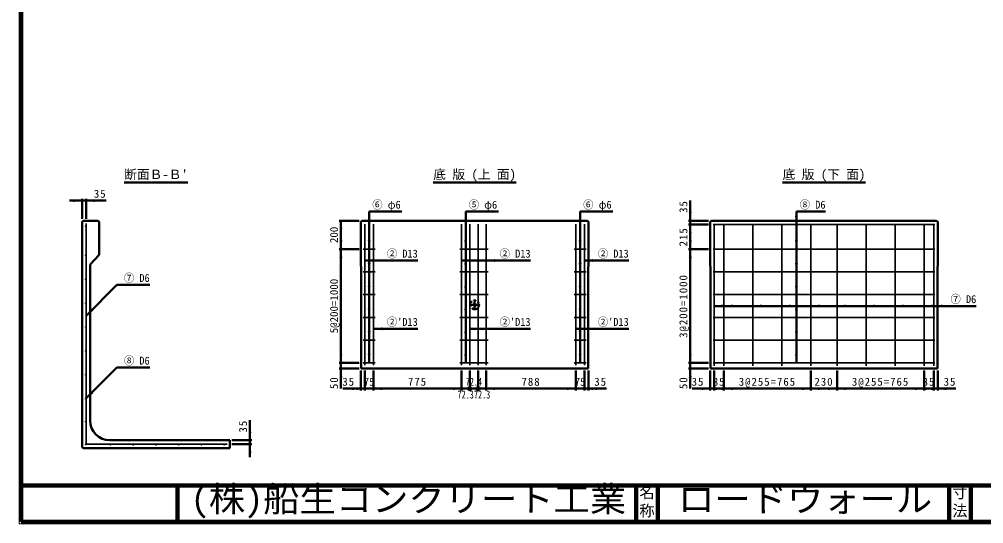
# Model space of a CAD drawing. Units: millimetres, scale not verified. Extents: x 100 to 4105, y 100 to 2870.
# Drawn here: x 100 to 2750, y 100 to 1485 of the extents above; entities that cross this region are included whole.
import ezdxf
from ezdxf.enums import TextEntityAlignment as Align

# ---------------------------------------------------------------- set-up
doc = ezdxf.new("R2010")
doc.units = ezdxf.units.MM
doc.header["$LTSCALE"] = 5
doc.linetypes.add('USER1', pattern=[2.2, 1, -1.2])
doc.linetypes.add('USER2', pattern=[13.4, 10, -1.2, 1, -1.2])
doc.layers.add('V-nasSTD', color=7, linetype='Continuous', lineweight=50)
doc.styles.add('ＭＳ ゴシック', font='')
doc.styles.get('ＭＳ ゴシック').set_extended_font_data('MS Gothic')

msp = doc.modelspace()

# ---------------------------------------------------------------- hatches: boundary and pattern name
at = {"layer": 'V-nasSTD'}
for points in [[(248.633, 987.04), (248.633, 983.04), (272.633, 987.04), (248.633, 991.04)], [(307.571, 987.04), (307.571, 983.04), (283.571, 987.04), (307.571, 991.04)], [(1943.883, 956.04), (1947.883, 956.04), (1943.883, 932.04), (1939.883, 956.04)], [(983.883, 908.04), (979.883, 908.04), (983.883, 932.04), (987.883, 908.04)], [(2235.602, 945.103), (2239.602, 945.103), (2235.602, 921.103), (2231.602, 945.103)], [(283.571, 916.415, 1), (281.696, 916.415, 1)], [(1943.883, 897.103), (1939.883, 897.103), (1943.883, 921.103), (1947.883, 897.103)], [(983.883, 877.915), (987.883, 877.915), (983.883, 853.915), (979.883, 877.915)], [(1061.539, 877.915), (1065.539, 877.915), (1061.539, 853.915), (1057.539, 877.915)], [(1326.742, 877.915), (1330.742, 877.915), (1326.742, 853.915), (1322.742, 877.915)], [(1641.227, 877.915), (1645.227, 877.915), (1641.227, 853.915), (1637.227, 877.915)], [(1943.883, 877.915), (1947.883, 877.915), (1943.883, 853.915), (1939.883, 877.915)], [(2235.602, 877.915), (2239.602, 877.915), (2235.602, 853.915), (2231.602, 877.915)], [(983.883, 829.915), (979.883, 829.915), (983.883, 853.915), (987.883, 829.915)], [(1943.883, 829.915), (1939.883, 829.915), (1943.883, 853.915), (1947.883, 829.915)], [(283.571, 836.728, 1), (281.696, 836.728, 1)], [(1073.821, 822.665), (1073.821, 818.665), (1049.821, 822.665), (1073.821, 826.665)], [(1339.446, 822.665), (1339.446, 818.665), (1315.446, 822.665), (1339.446, 826.665)], [(1407.258, 822.665), (1407.258, 818.665), (1383.258, 822.665), (1407.258, 826.665)], [(1676.946, 822.665), (1676.946, 818.665), (1652.946, 822.665), (1676.946, 826.665)], [(1061.539, 815.415), (1065.539, 815.415), (1061.539, 791.415), (1057.539, 815.415)], [(1326.742, 815.415), (1330.742, 815.415), (1326.742, 791.415), (1322.742, 815.415)], [(1641.227, 815.415), (1645.227, 815.415), (1641.227, 791.415), (1637.227, 815.415)], [(2235.602, 815.415), (2239.602, 815.415), (2235.602, 791.415), (2231.602, 815.415)], [(283.571, 771.103, 1), (281.696, 771.103, 1)], [(1061.539, 752.915), (1065.539, 752.915), (1061.539, 728.915), (1057.539, 752.915)], [(1326.742, 752.915), (1330.742, 752.915), (1326.742, 728.915), (1322.742, 752.915)], [(1641.227, 752.915), (1645.227, 752.915), (1641.227, 728.915), (1637.227, 752.915)], [(2235.602, 752.915), (2239.602, 752.915), (2235.602, 728.915), (2231.602, 752.915)], [(283.571, 705.478, 1), (281.696, 705.478, 1)], [(300.541, 687.952), (303.37, 685.124), (283.571, 670.981), (297.713, 690.78)], [(1061.539, 690.415), (1065.539, 690.415), (1061.539, 666.415), (1057.539, 690.415)], [(1326.742, 690.415), (1330.742, 690.415), (1326.742, 666.415), (1322.742, 690.415)], [(1641.227, 690.415), (1645.227, 690.415), (1641.227, 666.415), (1637.227, 690.415)], [(2033.821, 697.665), (2033.821, 701.665), (2009.821, 697.665), (2033.821, 693.665)], [(2060.383, 697.665), (2060.383, 701.665), (2036.383, 697.665), (2060.383, 693.665)], [(2140.071, 697.665), (2140.071, 701.665), (2116.071, 697.665), (2140.071, 693.665)], [(2219.758, 697.665), (2219.758, 701.665), (2195.758, 697.665), (2219.758, 693.665)], [(2235.602, 690.415), (2239.602, 690.415), (2235.602, 666.415), (2231.602, 690.415)], [(2299.446, 697.665), (2299.446, 701.665), (2275.446, 697.665), (2299.446, 693.665)], [(2371.321, 697.665), (2371.321, 701.665), (2347.321, 697.665), (2371.321, 693.665)], [(2451.008, 697.665), (2451.008, 701.665), (2427.008, 697.665), (2451.008, 693.665)], [(2530.696, 697.665), (2530.696, 701.665), (2506.696, 697.665), (2530.696, 693.665)], [(2610.383, 697.665), (2610.383, 701.665), (2586.383, 697.665), (2610.383, 693.665)], [(2636.946, 697.665), (2636.946, 701.665), (2612.946, 697.665), (2636.946, 693.665)], [(283.571, 639.853, 1), (281.696, 639.853, 1)], [(1097.258, 635.165), (1097.258, 631.165), (1073.258, 635.165), (1097.258, 639.165)], [(1362.039, 635.165), (1362.039, 631.165), (1338.039, 635.165), (1362.039, 639.165)], [(1384.664, 635.165), (1384.664, 631.165), (1360.664, 635.165), (1384.664, 639.165)], [(1653.508, 635.165), (1653.508, 631.165), (1629.508, 635.165), (1653.508, 639.165)], [(1061.539, 627.915), (1065.539, 627.915), (1061.539, 603.915), (1057.539, 627.915)], [(1326.742, 627.915), (1330.742, 627.915), (1326.742, 603.915), (1322.742, 627.915)], [(1641.227, 627.915), (1645.227, 627.915), (1641.227, 603.915), (1637.227, 627.915)], [(2235.602, 627.915), (2239.602, 627.915), (2235.602, 603.915), (2231.602, 627.915)], [(283.571, 574.228, 1), (281.696, 574.228, 1)], [(983.883, 565.416), (987.883, 565.416), (983.883, 541.416), (979.883, 565.416)], [(1061.539, 565.415), (1065.539, 565.415), (1061.539, 541.415), (1057.539, 565.415)], [(1326.742, 565.415), (1330.742, 565.415), (1326.742, 541.415), (1322.742, 565.415)], [(1641.227, 565.415), (1645.227, 565.415), (1641.227, 541.415), (1637.227, 565.415)], [(1943.883, 565.415), (1947.883, 565.415), (1943.883, 541.415), (1939.883, 565.415)], [(2235.602, 565.415), (2239.602, 565.415), (2235.602, 541.415), (2231.602, 565.415)], [(283.571, 508.603, 1), (281.696, 508.603, 1)], [(983.883, 501.791), (987.883, 501.791), (983.883, 525.791), (979.883, 501.791)], [(1943.883, 501.79), (1947.883, 501.79), (1943.883, 525.79), (1939.883, 501.79)], [(300.267, 460.611), (303.095, 457.783), (283.296, 443.641), (297.438, 463.44)], [(1014.883, 470.79), (1014.883, 466.79), (1038.883, 470.79), (1014.883, 474.79)], [(1025.821, 470.79), (1025.821, 466.79), (1049.821, 470.79), (1025.821, 474.79)], [(1097.258, 470.79), (1097.258, 474.79), (1073.258, 470.79), (1097.258, 466.79)], [(1291.446, 470.79), (1291.446, 466.79), (1315.446, 470.79), (1291.446, 474.79)], [(1407.258, 470.79), (1407.258, 466.79), (1383.258, 470.79), (1407.258, 474.79)], [(1605.508, 470.79), (1605.508, 474.79), (1629.508, 470.79), (1605.508, 466.79)], [(1676.946, 470.79), (1676.946, 466.79), (1652.946, 470.79), (1676.946, 474.79)], [(1687.883, 470.79), (1687.883, 466.79), (1663.883, 470.79), (1687.883, 474.79)], [(1974.883, 470.79), (1974.883, 466.79), (1998.883, 470.79), (1974.883, 474.79)], [(2033.821, 470.79), (2033.821, 474.79), (2009.821, 470.79), (2033.821, 466.79)], [(2012.383, 470.79), (2012.383, 466.79), (2036.383, 470.79), (2012.383, 474.79)], [(2060.383, 470.79), (2060.383, 474.79), (2036.383, 470.79), (2060.383, 466.79)], [(2251.446, 470.79), (2251.446, 466.79), (2275.446, 470.79), (2251.446, 474.79)], [(2299.446, 470.79), (2299.446, 466.79), (2275.446, 470.79), (2299.446, 474.79)], [(2323.321, 470.79), (2323.321, 474.79), (2347.321, 470.79), (2323.321, 466.79)], [(2371.321, 470.79), (2371.321, 466.79), (2347.321, 470.79), (2371.321, 474.79)], [(2562.383, 470.79), (2562.383, 474.79), (2586.383, 470.79), (2562.383, 466.79)], [(2610.383, 470.79), (2610.383, 466.79), (2586.383, 470.79), (2610.383, 474.79)], [(2588.946, 470.79), (2588.946, 474.79), (2612.946, 470.79), (2588.946, 466.79)], [(2647.883, 470.79), (2647.883, 466.79), (2623.883, 470.79), (2647.883, 474.79)], [(283.571, 442.978, 1), (281.696, 442.978, 1)], [(283.571, 380.478, 1), (281.696, 380.478, 1)], [(733.883, 352.915), (737.883, 352.915), (733.883, 328.915), (729.883, 352.915)], [(283.571, 317.978, 1), (281.696, 317.978, 1)], [(351.696, 317.04, 1), (349.821, 317.04, 1)], [(414.196, 317.04, 1), (412.321, 317.04, 1)], [(476.696, 317.04, 1), (474.821, 317.04, 1)], [(539.196, 317.04, 1), (537.321, 317.04, 1)], [(601.696, 317.04, 1), (599.821, 317.04, 1)], [(664.196, 317.04, 1), (662.321, 317.04, 1)], [(733.883, 293.978), (737.883, 293.978), (733.883, 317.978), (729.883, 293.978)]]:
    msp.add_hatch(color=256, dxfattribs=at).paths.add_polyline_path(points)

# ---------------------------------------------------------------- linework, layer by layer
at = {"layer": 'V-nasSTD', "lineweight": 100}
for p, q in [((105, 2865), (105, 105)), ((105, 205), (4100, 205)), ((535, 205), (535, 105)), ((1795, 205), (1795, 105)), ((1855, 205), (1855, 105)), ((2655, 205), (2655, 105)), ((2715, 205), (2715, 105)), ((105, 105), (4100, 105))]:
    msp.add_line(p, q, dxfattribs=at)
at = {"layer": 'V-nasSTD'}
for p, q in [((388.258, 1037.108), (563.258, 1037.108)), ((1237.633, 1037.108), (1465.133, 1037.108)), ((2197.633, 1037.108), (2425.133, 1037.108)), ((272.633, 987.04), (237.633, 987.04)), ((272.633, 992.04), (272.633, 937.04)), ((283.571, 987.04), (272.633, 987.04)), ((283.571, 992.04), (283.571, 937.04)), ((283.571, 987.04), (338.571, 987.04)), ((1943.883, 932.04), (1943.883, 987.04)), ((1061.539, 957.04), (1151.539, 957.04)), ((1061.539, 541.415), (1061.539, 957.04)), ((1326.742, 957.04), (1416.742, 957.04)), ((1326.742, 541.415), (1326.742, 957.04)), ((1641.227, 541.415), (1641.227, 957.04)), ((1641.227, 957.04), (1731.227, 957.04)), ((2235.602, 957.04), (2315.602, 957.04)), ((2235.602, 541.415), (2235.602, 957.04)), ((275.446, 932.04), (272.633, 929.228)), ((272.633, 929.228), (272.633, 309.853)), ((316.696, 932.04), (275.446, 932.04)), ((316.696, 932.04), (319.508, 929.228)), ((319.508, 929.228), (319.508, 838.29)), ((1033.883, 932.04), (978.883, 932.04)), ((983.883, 853.915), (983.883, 932.04)), ((1041.696, 932.04), (1038.883, 929.228)), ((1038.883, 929.228), (1038.883, 807.04)), ((1661.071, 932.04), (1041.696, 932.04)), ((1661.071, 932.04), (1663.883, 929.228)), ((1663.883, 807.04), (1663.883, 929.228)), ((1993.883, 932.04), (1938.883, 932.04)), ((1943.883, 921.103), (1943.883, 932.04)), ((2001.696, 932.04), (1998.883, 929.228)), ((1998.883, 929.228), (1998.883, 807.04)), ((2621.071, 932.04), (2001.696, 932.04)), ((2621.071, 932.04), (2623.883, 929.228)), ((2623.883, 807.04), (2623.883, 929.228)), ((1993.883, 921.103), (1938.883, 921.103)), ((1943.883, 853.915), (1943.883, 921.103)), ((1033.883, 853.915), (978.883, 853.915)), ((983.883, 541.415), (983.883, 853.915)), ((1993.883, 853.915), (1938.883, 853.915)), ((1943.883, 541.415), (1943.883, 853.915)), ((319.508, 838.29), (294.508, 811.82)), ((1195.133, 822.665), (1049.821, 822.665)), ((1505.133, 822.665), (1315.446, 822.665)), ((1774.821, 822.665), (1652.946, 822.665)), ((294.508, 811.82), (294.508, 383.603)), ((1038.883, 807.04), (1039.664, 806.259)), ((1039.664, 806.259), (1039.664, 525.79)), ((1663.883, 807.04), (1663.102, 806.259)), ((1663.102, 525.79), (1663.102, 806.259)), ((1998.883, 807.04), (1999.664, 806.259)), ((1999.664, 806.259), (1999.664, 525.79)), ((2623.883, 807.04), (2623.102, 806.259)), ((2623.102, 525.79), (2623.102, 806.259)), ((283.571, 670.981), (368.423, 755.834)), ((368.423, 755.834), (458.423, 755.834)), ((2729.821, 697.665), (2009.821, 697.665)), ((1195.133, 635.165), (1073.258, 635.165)), ((1505.133, 635.165), (1338.039, 635.165)), ((1774.821, 635.165), (1629.508, 635.165)), ((1033.883, 541.416), (978.883, 541.416)), ((983.883, 525.791), (983.883, 541.416)), ((1993.883, 541.415), (1938.883, 541.415)), ((1943.883, 525.79), (1943.883, 541.415)), ((368.423, 528.768), (283.296, 443.641)), ((368.423, 528.768), (458.423, 528.768)), ((978.883, 525.791), (1033.883, 525.791)), ((983.883, 525.791), (983.883, 470.791)), ((1038.883, 465.79), (1038.883, 520.79)), ((1039.664, 525.79), (1663.102, 525.79)), ((1049.821, 465.79), (1049.821, 520.79)), ((1073.258, 465.79), (1073.258, 520.79)), ((1315.446, 465.79), (1315.446, 520.79)), ((1338.039, 465.79), (1338.039, 520.79)), ((1360.664, 465.79), (1360.664, 520.79)), ((1383.258, 465.79), (1383.258, 520.79)), ((1629.508, 465.79), (1629.508, 520.79)), ((1652.946, 465.79), (1652.946, 520.79)), ((1663.883, 465.79), (1663.883, 520.79)), ((1938.883, 525.79), (1993.883, 525.79)), ((1943.883, 525.79), (1943.883, 470.79)), ((1998.883, 465.79), (1998.883, 520.79)), ((1999.664, 525.79), (2623.102, 525.79)), ((2009.821, 465.79), (2009.821, 520.79)), ((2036.383, 465.79), (2036.383, 520.79)), ((2275.446, 465.79), (2275.446, 520.79)), ((2347.321, 465.79), (2347.321, 520.79)), ((2586.383, 465.79), (2586.383, 520.79)), ((2612.946, 465.79), (2612.946, 520.79)), ((2623.883, 465.79), (2623.883, 520.79)), ((1038.883, 470.79), (988.883, 470.79)), ((1038.883, 470.79), (1049.821, 470.79)), ((1049.821, 470.79), (1073.258, 470.79)), ((1073.258, 470.79), (1315.446, 470.79)), ((1338.039, 470.79), (1315.446, 470.79)), ((1338.039, 470.79), (1360.664, 470.79)), ((1360.664, 470.79), (1383.258, 470.79)), ((1629.508, 470.79), (1383.258, 470.79)), ((1652.946, 470.79), (1629.508, 470.79)), ((1663.883, 470.79), (1652.946, 470.79)), ((1663.883, 470.79), (1713.883, 470.79)), ((1998.883, 470.79), (1948.883, 470.79)), ((1998.883, 470.79), (2009.821, 470.79)), ((2009.821, 470.79), (2036.383, 470.79)), ((2036.383, 470.79), (2275.446, 470.79)), ((2347.321, 470.79), (2275.446, 470.79)), ((2586.383, 470.79), (2347.321, 470.79)), ((2612.946, 470.79), (2586.383, 470.79)), ((2623.883, 470.79), (2612.946, 470.79)), ((2623.883, 470.79), (2673.883, 470.79)), ((733.883, 328.915), (733.883, 383.915)), ((349.196, 328.915), (678.883, 328.915)), ((678.883, 307.04), (678.883, 328.915)), ((738.883, 328.915), (683.883, 328.915)), ((733.883, 317.978), (733.883, 328.915)), ((272.633, 309.853), (275.446, 307.04)), ((275.446, 307.04), (678.883, 307.04)), ((738.883, 317.978), (683.883, 317.978)), ((733.883, 317.978), (733.883, 282.978))]:
    msp.add_line(p, q, dxfattribs=at)
at = {"layer": 'V-nasSTD', "lineweight": 35}
for p, q in [((283.571, 924.228), (283.571, 317.978)), ((1049.821, 922.665), (1049.821, 535.165)), ((1073.258, 922.665), (1073.258, 535.165)), ((1315.446, 922.665), (1315.446, 535.165)), ((1338.039, 922.665), (1338.039, 535.165)), ((1360.664, 922.665), (1360.664, 535.165)), ((1383.258, 922.665), (1383.258, 535.165)), ((1629.508, 922.665), (1629.508, 535.165)), ((1652.946, 922.665), (1652.946, 535.165)), ((2006.696, 921.103), (2616.071, 921.103)), ((2009.821, 921.103), (2009.821, 533.603)), ((2036.383, 921.103), (2036.383, 533.603)), ((2116.071, 921.103), (2116.071, 533.603)), ((2195.758, 921.103), (2195.758, 533.603)), ((2275.446, 921.103), (2275.446, 533.603)), ((2347.321, 921.103), (2347.321, 533.603)), ((2427.008, 921.103), (2427.008, 533.603)), ((2506.696, 921.103), (2506.696, 533.603)), ((2586.383, 921.103), (2586.383, 533.603)), ((2612.946, 921.103), (2612.946, 533.603)), ((1045.133, 853.915), (1077.946, 853.915)), ((1310.289, 853.915), (1388.414, 853.915)), ((1624.821, 853.915), (1657.633, 853.915)), ((2006.696, 853.915), (2616.071, 853.915)), ((1045.133, 791.415), (1077.946, 791.415)), ((1310.289, 791.415), (1388.414, 791.415)), ((1624.821, 791.415), (1657.633, 791.415)), ((2006.696, 791.415), (2616.071, 791.415)), ((1045.133, 728.915), (1077.946, 728.915)), ((1310.289, 728.915), (1388.414, 728.915)), ((1624.821, 728.915), (1657.633, 728.915)), ((2006.696, 728.915), (2616.071, 728.915)), ((1045.133, 666.415), (1077.946, 666.415)), ((1310.289, 666.415), (1388.414, 666.415)), ((1624.821, 666.415), (1657.633, 666.415)), ((2006.696, 666.415), (2616.071, 666.415)), ((1045.133, 603.915), (1077.946, 603.915)), ((1310.289, 603.915), (1388.414, 603.915)), ((1624.821, 603.915), (1657.633, 603.915)), ((2006.696, 603.915), (2616.071, 603.915)), ((1045.133, 541.415), (1077.946, 541.415)), ((1310.289, 541.415), (1388.414, 541.415)), ((1624.821, 541.415), (1657.633, 541.415)), ((2006.696, 541.415), (2616.071, 541.415)), ((283.571, 317.978), (671.071, 317.978))]:
    msp.add_line(p, q, dxfattribs=at)
at = {"layer": 'V-nasSTD', "linetype": 'USER2'}
for p, q in [((1336.852, 700.79), (1365.914, 700.79)), ((1351.383, 715.322), (1351.383, 686.259))]:
    msp.add_line(p, q, dxfattribs=at)
at = {"layer": 'V-nasSTD', "lineweight": 13}
msp.add_lwpolyline([(100, 100), (100, 2870), (4105, 2870), (4105, 100)], close=True, dxfattribs=at)
at = {"layer": 'V-nasSTD', "lineweight": 35}
for centre in [(282.633, 916.415), (282.633, 916.415), (282.633, 836.728), (282.633, 836.728), (282.633, 771.103), (282.633, 771.103), (282.633, 705.478), (282.633, 705.478), (282.633, 639.853), (282.633, 639.853), (282.633, 574.228), (282.633, 574.228), (282.633, 508.603), (282.633, 508.603), (282.633, 442.978), (282.633, 442.978), (282.633, 380.478), (282.633, 380.478), (282.633, 317.978), (282.633, 317.978), (350.758, 317.04), (350.758, 317.04), (413.258, 317.04), (413.258, 317.04), (475.758, 317.04), (475.758, 317.04), (538.258, 317.04), (538.258, 317.04), (600.758, 317.04), (600.758, 317.04), (663.258, 317.04), (663.258, 317.04)]:
    msp.add_circle(centre, 0.938, dxfattribs=at)
at = {"layer": 'V-nasSTD', "linetype": 'USER1'}
for radius in [12.031, 3.906]:
    msp.add_circle((1351.383, 700.79), radius, dxfattribs=at)
at = {"layer": 'V-nasSTD'}
for centre in [(1338.039, 470.79), (1360.664, 470.79)]:
    msp.add_circle(centre, 4, dxfattribs=at)
msp.add_arc((349.196, 383.603), 54.688, 180, 270, dxfattribs=at)

# ---------------------------------------------------------------- texts
at = {"layer": 'V-nasSTD', "style": 'ＭＳ ゴシック'}
for s, height, p in [("断面Ｂ-Ｂ'", 25.66, (475.758, 1072.108)), ('底 版 (上 面)', 25.66, (1351.383, 1072.108)), ('底 版 (下 面)', 25.66, (2311.383, 1072.108)), ('75', 21.99, (1061.539, 500.79)), ('75', 21.99, (1641.227, 500.79))]:
    msp.add_text(s, height=height, dxfattribs=at).set_placement(p, align=Align.TOP_CENTER)
for s, height, width, p in [('⑥ φ6', 21.85, 0.95, (1109.063, 986.848)), ('⑤ φ6', 21.85, 0.95, (1374.266, 986.848)), ('⑥ φ6', 21.85, 0.95, (1688.75, 986.848)), ('⑧ D6', 21.85, 0.95, (2280.205, 986.848)), ('② D13', 21.85, 0.95, (1152.657, 852.473)), ('② D13', 21.85, 0.95, (1462.657, 852.473)), ('② D13', 21.85, 0.95, (1732.344, 852.473)), ('⑦ D6', 21.85, 0.95, (423.026, 785.642)), ('⑦ D6', 21.85, 0.95, (2694.424, 727.473)), ("②'D13", 21.85, 0.95, (1152.657, 664.973)), ("②'D13", 21.85, 0.95, (1462.657, 664.973)), ("②'D13", 21.85, 0.95, (1732.344, 664.973)), ('⑧ D6', 21.85, 0.95, (423.026, 558.576)), ('72.4', 21.99, 0.65, (1349.352, 500.79)), ('72.3', 21.99, 0.65, (1326.742, 465.79)), ('72.3', 21.99, 0.65, (1371.961, 465.79))]:
    msp.add_text(s, height=height, dxfattribs=dict(at, width=width)).set_placement(p, align=Align.TOP_CENTER)
for s, p in [('200', (953.883, 892.978)), ('5@200=1000', (953.883, 697.666))]:
    msp.add_text(s, height=21.99, rotation=90, dxfattribs=at).set_placement(p, align=Align.TOP_CENTER)
at = {"layer": 'V-nasSTD', "style": 'ＭＳ ゴシック', "width": 1.05}
for s, p in [('(株)船生コンクリート工業', (571, 202.55)), ('ロードウォール', (1910.5, 202.47))]:
    msp.add_text(s, height=69.65, dxfattribs=at).set_placement(p, align=Align.TOP_LEFT)
at = {"layer": 'V-nasSTD', "style": 'ＭＳ ゴシック'}
for s, p in [('名', (1803.982, 200.999)), ('寸', (2663.982, 200.999)), ('称', (1803.976, 151.01)), ('法', (2663.976, 151.01))]:
    msp.add_text(s, height=30.79, dxfattribs=at).set_placement(p, align=Align.TOP_LEFT)
at = {"layer": 'V-nasSTD', "char_height": 21.99, "attachment_point": 2, "style": 'ＭＳ ゴシック'}
for s, insert in [('\\T1.17;35', (322.321, 1017.04)), ('\\T1.17;35', (1005.133, 500.79)), ('\\T1.17;775', (1194.352, 500.79)), ('\\T1.17;788', (1506.383, 500.79)), ('\\T1.17;35', (1697.633, 500.79)), ('\\T1.17;35', (1965.133, 500.79)), ('\\T1.17;85', (2023.102, 500.79)), ('\\T1.17;3@255=765', (2155.914, 500.79)), ('\\T1.17;230', (2311.383, 500.79)), ('\\T1.17;3@255=765', (2466.852, 500.79)), ('\\T1.17;85', (2599.664, 500.79)), ('\\T1.17;35', (2657.633, 500.79))]:
    msp.add_mtext(s, dxfattribs=dict(at, insert=insert))
at = {"layer": 'V-nasSTD', "char_height": 21.99, "attachment_point": 2, "rotation": 90, "style": 'ＭＳ ゴシック'}
for s, insert in [('\\T1.17;35', (1913.883, 970.79)), ('\\T1.17;215', (1913.883, 887.509)), ('\\T1.17;3@200=1000', (1913.883, 697.665)), ('\\T1.17;50', (953.883, 487.041)), ('\\T1.17;50', (1913.883, 487.04)), ('\\T1.17;35', (703.883, 367.665))]:
    msp.add_mtext(s, dxfattribs=dict(at, insert=insert))

doc.saveas('drawing.dxf')
